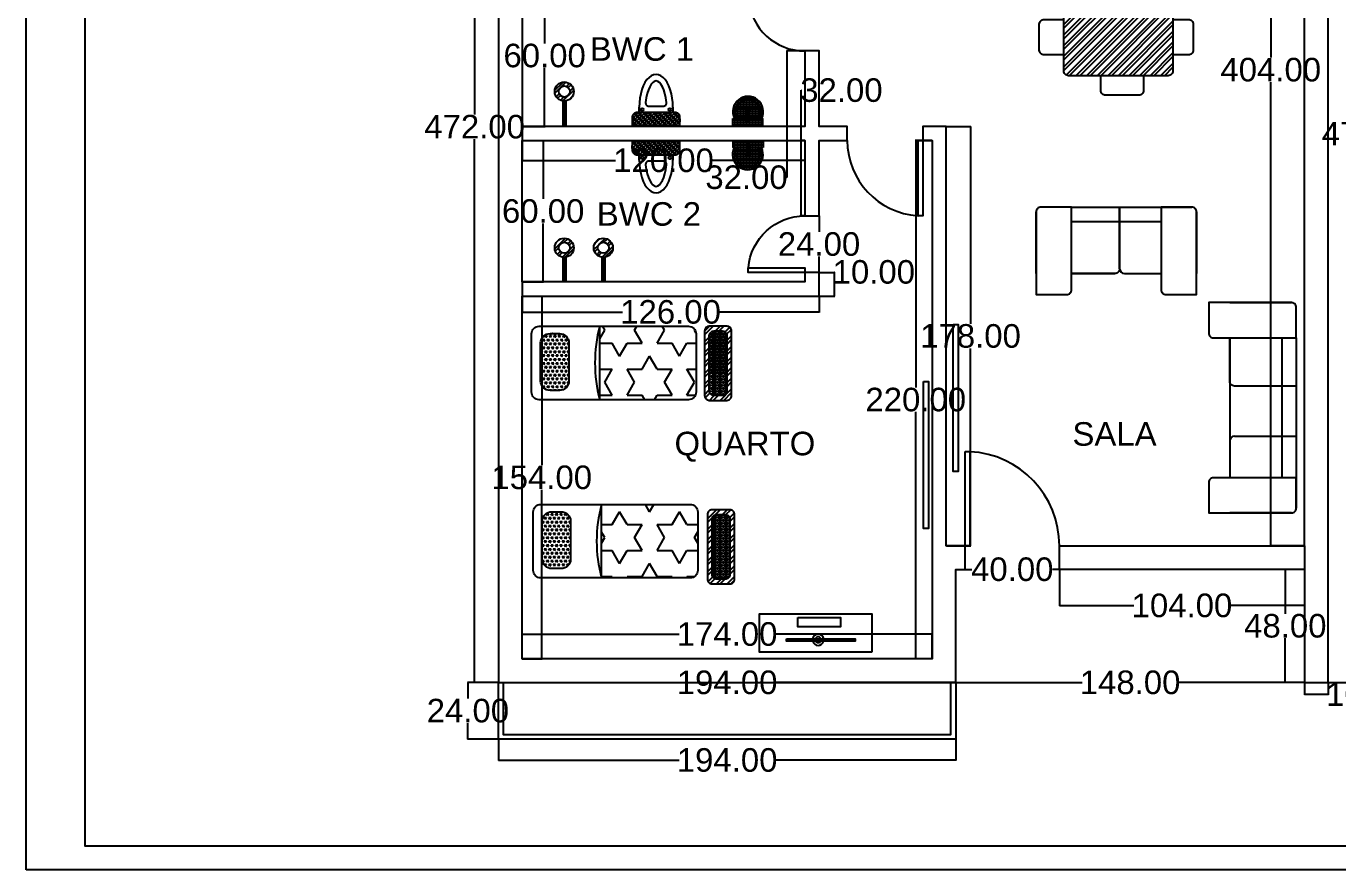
# Model space of a CAD drawing. Header units: millimetres. Extents: x -238510 to 111136, y -199737 to 8496.
# Drawn here: x 1250 to 1807, y 2528 to 2886 of the extents above; entities that cross this region are included whole.
import ezdxf

# ---------------------------------------------------------------- set-up
doc = ezdxf.new("R2010")
doc.units = ezdxf.units.MM
doc.layers.add('APPLIENCES', color=7, linetype='Continuous', plot=False)
doc.layers.add('DOORS AND WINDOWS', color=7, linetype='Continuous', plot=False)
doc.layers.add('COTAS', color=7, linetype='Continuous')
doc.styles.get("Standard").update_dxf_attribs({"font": 'arial.ttf'})
doc.dimstyles.new('COTAS', dxfattribs={"dimtxt": 10, "dimasz": 0.18, "dimexe": 0.18, "dimexo": 0.0625, "dimgap": 0.09, "dimtad": 0, "dimtih": 1, "dimtoh": 1, "dimzin": 0, "dimdsep": 46, "dimtxsty": 'Standard', "dimblk": 'NONE', "dimcen": 0.09, "dimclrt": 1, "dimadec": 0, "dimazin": 0, "dimtfac": 1, "dimtofl": 0, "dimtmove": 0, "dimatfit": 3, "dimfxl": 1, "dimtolj": 1, "dimtzin": 0, "dimarcsym": 0})

# ---------------------------------------------------------------- blocks, each defined once
blk = doc.blocks.new('*D393')
at = {"layer": 'COTAS', "color": 0, "lineweight": -2, "transparency": 16777216}
for p, q in [((1450.49, 3079.35), (1440.23, 3079.35)), ((1440.41, 3079.35), (1440.41, 2848.36)), ((1440.41, 2607.35), (1440.41, 2837.97)), ((1450.49, 2607.35), (1440.23, 2607.35))]:
    blk.add_line(p, q, dxfattribs=at)
at = {"layer": 'Defpoints', "color": 0, "transparency": 16777216}
for p in [(1450.56, 3079.35), (1440.41, 2607.35), (1450.56, 2607.35)]:
    blk.add_point(p, dxfattribs=at)
at = {"layer": 'COTAS', "color": 1, "transparency": 16777216, "insert": (1440.41, 2843.16), "char_height": 10, "attachment_point": 5}
blk.add_mtext('\\A1;472.00', dxfattribs=at)
blk = doc.blocks.new('_None')
blk = doc.blocks.new('*D394')
at = {"layer": 'COTAS', "color": 0, "lineweight": -2, "transparency": 16777216}
for p, q in [((1450.49, 2607.35), (1437.38, 2607.35)), ((1437.56, 2607.35), (1437.56, 2600.54)), ((1437.56, 2583.35), (1437.56, 2590.15)), ((1450.49, 2583.35), (1437.38, 2583.35))]:
    blk.add_line(p, q, dxfattribs=at)
at = {"layer": 'Defpoints', "color": 0, "transparency": 16777216}
for p in [(1437.56, 2607.35), (1450.56, 2607.35), (1450.56, 2583.35)]:
    blk.add_point(p, dxfattribs=at)
at = {"layer": 'COTAS', "color": 1, "transparency": 16777216, "insert": (1437.56, 2595.35), "char_height": 10, "attachment_point": 5}
blk.add_mtext('\\A1;24.00', dxfattribs=at)
blk = doc.blocks.new('*D395')
at = {"layer": 'COTAS', "color": 0, "lineweight": -2, "transparency": 16777216}
for p, q in [((1450.56, 2583.28), (1450.56, 2574.23)), ((1644.56, 2583.28), (1644.56, 2574.23)), ((1450.56, 2574.41), (1527.2, 2574.41)), ((1644.56, 2574.41), (1567.92, 2574.41))]:
    blk.add_line(p, q, dxfattribs=at)
at = {"layer": 'Defpoints', "color": 0, "transparency": 16777216}
for p in [(1450.56, 2583.35), (1644.56, 2583.35), (1644.56, 2574.41)]:
    blk.add_point(p, dxfattribs=at)
at = {"layer": 'COTAS', "color": 1, "transparency": 16777216, "insert": (1547.56, 2574.41), "char_height": 10, "attachment_point": 5}
blk.add_mtext('\\A1;194.00', dxfattribs=at)
blk = doc.blocks.new('*D396')
at = {"layer": 'COTAS', "color": 0, "lineweight": -2, "transparency": 16777216}
for p, q in [((1792.49, 3069.35), (1778.06, 3069.35)), ((1778.24, 3069.35), (1778.24, 2872.54)), ((1778.24, 2665.35), (1778.24, 2862.15)), ((1792.49, 2665.35), (1778.06, 2665.35))]:
    blk.add_line(p, q, dxfattribs=at)
at = {"layer": 'Defpoints', "color": 0, "transparency": 16777216}
for p in [(1792.56, 3069.35), (1778.24, 2665.35), (1792.56, 2665.35)]:
    blk.add_point(p, dxfattribs=at)
at = {"layer": 'COTAS', "color": 1, "transparency": 16777216, "insert": (1778.24, 2867.35), "char_height": 10, "attachment_point": 5}
blk.add_mtext('\\A1;404.00', dxfattribs=at)
blk = doc.blocks.new('*D398')
at = {"layer": 'COTAS', "color": 0, "lineweight": -2, "transparency": 16777216}
for p, q in [((1802.62, 3079.35), (1821.41, 3079.35)), ((1821.23, 3079.35), (1821.23, 2845.36)), ((1821.23, 2607.35), (1821.23, 2834.97)), ((1802.62, 2607.35), (1821.41, 2607.35))]:
    blk.add_line(p, q, dxfattribs=at)
at = {"layer": 'Defpoints', "color": 0, "transparency": 16777216}
for p in [(1802.56, 3079.35), (1802.56, 2607.35), (1821.23, 2607.35)]:
    blk.add_point(p, dxfattribs=at)
at = {"layer": 'COTAS', "color": 1, "transparency": 16777216, "insert": (1821.23, 2840.16), "char_height": 10, "attachment_point": 5}
blk.add_mtext('\\A1;472.00', dxfattribs=at)
blk = doc.blocks.new('*D401')
at = {"layer": 'COTAS', "color": 0, "lineweight": -2, "transparency": 16777216}
for p, q in [((1460.62, 2903.35), (1470.3, 2903.35)), ((1470.12, 2903.35), (1470.12, 2878.54)), ((1470.12, 2843.35), (1470.12, 2868.15)), ((1460.62, 2843.35), (1470.3, 2843.35))]:
    blk.add_line(p, q, dxfattribs=at)
at = {"layer": 'Defpoints', "color": 0, "transparency": 16777216}
for p in [(1460.56, 2903.35), (1460.56, 2843.35), (1470.12, 2843.35)]:
    blk.add_point(p, dxfattribs=at)
at = {"layer": 'COTAS', "color": 1, "transparency": 16777216, "insert": (1470.12, 2873.35), "char_height": 10, "attachment_point": 5}
blk.add_mtext('\\A1;60.00', dxfattribs=at)
blk = doc.blocks.new('*D402')
at = {"layer": 'COTAS', "color": 0, "lineweight": -2, "transparency": 16777216}
for p, q in [((1460.62, 2837.35), (1469.68, 2837.35)), ((1469.5, 2837.35), (1469.5, 2812.54)), ((1469.5, 2777.35), (1469.5, 2802.15)), ((1460.62, 2777.35), (1469.68, 2777.35))]:
    blk.add_line(p, q, dxfattribs=at)
at = {"layer": 'Defpoints', "color": 0, "transparency": 16777216}
for p in [(1460.56, 2837.35), (1460.56, 2777.35), (1469.5, 2777.35)]:
    blk.add_point(p, dxfattribs=at)
at = {"layer": 'COTAS', "color": 1, "transparency": 16777216, "insert": (1469.5, 2807.35), "char_height": 10, "attachment_point": 5}
blk.add_mtext('\\A1;60.00', dxfattribs=at)
blk = doc.blocks.new('*D403')
at = {"layer": 'COTAS', "color": 0, "lineweight": -2, "transparency": 16777216}
for p, q in [((1460.62, 2771.35), (1469.07, 2771.35)), ((1468.89, 2771.35), (1468.89, 2699.54)), ((1468.89, 2617.35), (1468.89, 2689.15)), ((1460.62, 2617.35), (1469.07, 2617.35))]:
    blk.add_line(p, q, dxfattribs=at)
at = {"layer": 'Defpoints', "color": 0, "transparency": 16777216}
for p in [(1460.56, 2771.35), (1460.56, 2617.35), (1468.89, 2617.35)]:
    blk.add_point(p, dxfattribs=at)
at = {"layer": 'COTAS', "color": 1, "transparency": 16777216, "insert": (1468.89, 2694.35), "char_height": 10, "attachment_point": 5}
blk.add_mtext('\\A1;154.00', dxfattribs=at)
blk = doc.blocks.new('*D404')
at = {"layer": 'COTAS', "color": 0, "lineweight": -2, "transparency": 16777216}
for p, q in [((1460.56, 2617.41), (1460.56, 2628.04)), ((1460.56, 2627.86), (1527.2, 2627.86)), ((1634.56, 2627.86), (1567.92, 2627.86)), ((1634.56, 2617.41), (1634.56, 2628.04))]:
    blk.add_line(p, q, dxfattribs=at)
at = {"layer": 'Defpoints', "color": 0, "transparency": 16777216}
for p in [(1634.56, 2627.86), (1460.56, 2617.35), (1634.56, 2617.35)]:
    blk.add_point(p, dxfattribs=at)
at = {"layer": 'COTAS', "color": 1, "transparency": 16777216, "insert": (1547.56, 2627.86), "char_height": 10, "attachment_point": 5}
blk.add_mtext('\\A1;174.00', dxfattribs=at)
blk = doc.blocks.new('*D405')
at = {"layer": 'COTAS', "color": 0, "lineweight": -2, "transparency": 16777216}
for p, q in [((1450.56, 2607.41), (1450.56, 2607.53)), ((1450.56, 2607.35), (1527.2, 2607.35)), ((1644.56, 2607.35), (1567.92, 2607.35)), ((1644.56, 2607.41), (1644.56, 2607.53))]:
    blk.add_line(p, q, dxfattribs=at)
at = {"layer": 'Defpoints', "color": 0, "transparency": 16777216}
for p in [(1450.56, 2607.35), (1644.56, 2607.35), (1644.56, 2607.35)]:
    blk.add_point(p, dxfattribs=at)
at = {"layer": 'COTAS', "color": 1, "transparency": 16777216, "insert": (1547.56, 2607.35), "char_height": 10, "attachment_point": 5}
blk.add_mtext('\\A1;194.00', dxfattribs=at)
blk = doc.blocks.new('*D407')
at = {"layer": 'COTAS', "color": 0, "lineweight": -2, "transparency": 16777216}
for p, q in [((1460.56, 2837.28), (1460.56, 2828.71)), ((1580.56, 2837.28), (1580.56, 2828.71)), ((1460.56, 2828.89), (1500.2, 2828.89)), ((1580.56, 2828.89), (1540.92, 2828.89))]:
    blk.add_line(p, q, dxfattribs=at)
at = {"layer": 'Defpoints', "color": 0, "transparency": 16777216}
for p in [(1460.56, 2837.35), (1580.56, 2837.35), (1580.56, 2828.89)]:
    blk.add_point(p, dxfattribs=at)
at = {"layer": 'COTAS', "color": 1, "transparency": 16777216, "insert": (1520.56, 2828.89), "char_height": 10, "attachment_point": 5}
blk.add_mtext('\\A1;120.00', dxfattribs=at)
blk = doc.blocks.new('*D408')
at = {"layer": 'COTAS', "color": 0, "lineweight": -2, "transparency": 16777216}
for p, q in [((1460.56, 2771.28), (1460.56, 2764.38)), ((1586.56, 2771.28), (1586.56, 2764.38)), ((1460.56, 2764.56), (1503.2, 2764.56)), ((1586.56, 2764.56), (1543.92, 2764.56))]:
    blk.add_line(p, q, dxfattribs=at)
at = {"layer": 'Defpoints', "color": 0, "transparency": 16777216}
for p in [(1460.56, 2771.35), (1586.56, 2771.35), (1586.56, 2764.56)]:
    blk.add_point(p, dxfattribs=at)
at = {"layer": 'COTAS', "color": 1, "transparency": 16777216, "insert": (1523.56, 2764.56), "char_height": 10, "attachment_point": 5}
blk.add_mtext('\\A1;126.00', dxfattribs=at)
blk = doc.blocks.new('*D415')
at = {"layer": 'COTAS', "color": 0, "lineweight": -2, "transparency": 16777216}
for p, q in [((1640.62, 2843.35), (1651.03, 2843.35)), ((1650.85, 2843.35), (1650.85, 2759.54)), ((1650.85, 2665.35), (1650.85, 2749.15)), ((1640.62, 2665.35), (1651.03, 2665.35))]:
    blk.add_line(p, q, dxfattribs=at)
at = {"layer": 'Defpoints', "color": 0, "transparency": 16777216}
for p in [(1640.56, 2843.35), (1640.56, 2665.35), (1650.85, 2665.35)]:
    blk.add_point(p, dxfattribs=at)
at = {"layer": 'COTAS', "color": 1, "transparency": 16777216, "insert": (1650.85, 2754.35), "char_height": 10, "attachment_point": 5}
blk.add_mtext('\\A1;178.00', dxfattribs=at)
blk = doc.blocks.new('*D416')
at = {"layer": 'COTAS', "color": 0, "lineweight": -2, "transparency": 16777216}
for p, q in [((1634.49, 2837.35), (1627.42, 2837.35)), ((1627.6, 2837.35), (1627.6, 2732.54)), ((1627.6, 2617.35), (1627.6, 2722.15)), ((1634.49, 2617.35), (1627.42, 2617.35))]:
    blk.add_line(p, q, dxfattribs=at)
at = {"layer": 'Defpoints', "color": 0, "transparency": 16777216}
for p in [(1634.56, 2837.35), (1627.6, 2617.35), (1634.56, 2617.35)]:
    blk.add_point(p, dxfattribs=at)
at = {"layer": 'COTAS', "color": 1, "transparency": 16777216, "insert": (1627.6, 2727.35), "char_height": 10, "attachment_point": 5}
blk.add_mtext('\\A1;220.00', dxfattribs=at)
blk = doc.blocks.new('*D417')
at = {"layer": 'COTAS', "color": 0, "lineweight": -2, "transparency": 16777216}
for p, q in [((1580.49, 2875.35), (1572.73, 2875.35)), ((1572.91, 2875.35), (1572.91, 2843.35)), ((1580.49, 2843.35), (1572.73, 2843.35)), ((1572.91, 2843.35), (1572.91, 2821.7)), ((1572.91, 2821.7), (1572.73, 2821.7))]:
    blk.add_line(p, q, dxfattribs=at)
at = {"layer": 'Defpoints', "color": 0, "transparency": 16777216}
for p in [(1580.56, 2875.35), (1572.91, 2843.35), (1580.56, 2843.35)]:
    blk.add_point(p, dxfattribs=at)
at = {"layer": 'COTAS', "color": 1, "transparency": 16777216, "insert": (1555.79, 2821.7), "char_height": 10, "attachment_point": 5}
blk.add_mtext('\\A1;32.00', dxfattribs=at)
blk = doc.blocks.new('*D418')
at = {"layer": 'COTAS', "color": 0, "lineweight": -2, "transparency": 16777216}
for p, q in [((1578.95, 2837.35), (1578.95, 2858.67)), ((1578.95, 2858.67), (1579.13, 2858.67)), ((1580.49, 2837.35), (1578.77, 2837.35)), ((1578.95, 2805.35), (1578.95, 2837.35)), ((1580.49, 2805.35), (1578.77, 2805.35))]:
    blk.add_line(p, q, dxfattribs=at)
at = {"layer": 'Defpoints', "color": 0, "transparency": 16777216}
for p in [(1578.95, 2837.35), (1580.56, 2837.35), (1580.56, 2805.35)]:
    blk.add_point(p, dxfattribs=at)
at = {"layer": 'COTAS', "color": 1, "transparency": 16777216, "insert": (1596.07, 2858.67), "char_height": 10, "attachment_point": 5}
blk.add_mtext('\\A1;32.00', dxfattribs=at)
blk = doc.blocks.new('*D421')
at = {"layer": 'COTAS', "color": 0, "lineweight": -2, "transparency": 16777216}
for p, q in [((1586.62, 2781.35), (1593.33, 2781.35)), ((1593.15, 2781.35), (1593.15, 2781.53)), ((1593.15, 2781.53), (1593.33, 2781.53)), ((1593.15, 2771.35), (1593.15, 2781.35)), ((1586.62, 2771.35), (1593.33, 2771.35))]:
    blk.add_line(p, q, dxfattribs=at)
at = {"layer": 'Defpoints', "color": 0, "transparency": 16777216}
for p in [(1586.56, 2781.35), (1593.15, 2781.35), (1586.56, 2771.35)]:
    blk.add_point(p, dxfattribs=at)
at = {"layer": 'COTAS', "color": 1, "transparency": 16777216, "insert": (1609.81, 2781.53), "char_height": 10, "attachment_point": 5}
blk.add_mtext('\\A1;10.00', dxfattribs=at)
blk = doc.blocks.new('*D422')
at = {"layer": 'COTAS', "color": 0, "lineweight": -2, "transparency": 16777216}
for p, q in [((1586.56, 2805.35), (1586.56, 2798.54)), ((1586.62, 2805.35), (1586.74, 2805.35)), ((1586.56, 2781.35), (1586.56, 2788.15)), ((1586.62, 2781.35), (1586.74, 2781.35))]:
    blk.add_line(p, q, dxfattribs=at)
at = {"layer": 'Defpoints', "color": 0, "transparency": 16777216}
for p in [(1586.56, 2805.35), (1586.56, 2781.35), (1586.56, 2781.35)]:
    blk.add_point(p, dxfattribs=at)
at = {"layer": 'COTAS', "color": 1, "transparency": 16777216, "insert": (1586.56, 2793.35), "char_height": 10, "attachment_point": 5}
blk.add_mtext('\\A1;24.00', dxfattribs=at)
blk = doc.blocks.new('*D423')
at = {"layer": 'COTAS', "color": 0, "lineweight": -2, "transparency": 16777216}
for p, q in [((1648.56, 2655.41), (1648.56, 2655.53)), ((1648.56, 2655.35), (1651.41, 2655.35)), ((1688.56, 2655.35), (1685.7, 2655.35)), ((1688.56, 2655.41), (1688.56, 2655.53))]:
    blk.add_line(p, q, dxfattribs=at)
at = {"layer": 'Defpoints', "color": 0, "transparency": 16777216}
for p in [(1648.56, 2655.35), (1688.56, 2655.35), (1688.56, 2655.35)]:
    blk.add_point(p, dxfattribs=at)
at = {"layer": 'COTAS', "color": 1, "transparency": 16777216, "insert": (1668.56, 2655.35), "char_height": 10, "attachment_point": 5}
blk.add_mtext('\\A1;40.00', dxfattribs=at)
blk = doc.blocks.new('*D386')
at = {"layer": 'COTAS', "color": 0, "lineweight": -2, "transparency": 16777216}
for p, q in [((1688.56, 2655.28), (1688.56, 2639.82)), ((1792.56, 2655.28), (1792.56, 2639.82)), ((1688.56, 2640), (1720.2, 2640)), ((1792.56, 2640), (1760.92, 2640))]:
    blk.add_line(p, q, dxfattribs=at)
at = {"layer": 'Defpoints', "color": 0, "transparency": 16777216}
for p in [(1688.56, 2655.35), (1792.56, 2655.35), (1792.56, 2640)]:
    blk.add_point(p, dxfattribs=at)
at = {"layer": 'COTAS', "color": 1, "transparency": 16777216, "insert": (1740.56, 2640), "char_height": 10, "attachment_point": 5}
blk.add_mtext('\\A1;104.00', dxfattribs=at)
blk = doc.blocks.new('*D424')
at = {"layer": 'COTAS', "color": 0, "lineweight": -2, "transparency": 16777216}
for p, q in [((1792.56, 2607.28), (1792.56, 2602.16)), ((1802.56, 2607.28), (1802.56, 2602.16)), ((1792.56, 2602.34), (1802.56, 2602.34)), ((1802.56, 2602.34), (1802.74, 2602.34))]:
    blk.add_line(p, q, dxfattribs=at)
at = {"layer": 'Defpoints', "color": 0, "transparency": 16777216}
for p in [(1792.56, 2607.35), (1802.56, 2607.35), (1802.56, 2602.34)]:
    blk.add_point(p, dxfattribs=at)
at = {"layer": 'COTAS', "color": 1, "transparency": 16777216, "insert": (1819.21, 2602.34), "char_height": 10, "attachment_point": 5}
blk.add_mtext('\\A1;10.00', dxfattribs=at)
blk = doc.blocks.new('*D425')
at = {"layer": 'COTAS', "color": 0, "lineweight": -2, "transparency": 16777216}
for p, q in [((1644.56, 2607.41), (1644.56, 2607.53)), ((1644.56, 2607.35), (1698.2, 2607.35)), ((1792.56, 2607.35), (1738.92, 2607.35)), ((1792.56, 2607.41), (1792.56, 2607.53))]:
    blk.add_line(p, q, dxfattribs=at)
at = {"layer": 'Defpoints', "color": 0, "transparency": 16777216}
for p in [(1644.56, 2607.35), (1644.56, 2607.35), (1792.56, 2607.35)]:
    blk.add_point(p, dxfattribs=at)
at = {"layer": 'COTAS', "color": 1, "transparency": 16777216, "insert": (1718.56, 2607.35), "char_height": 10, "attachment_point": 5}
blk.add_mtext('\\A1;148.00', dxfattribs=at)
blk = doc.blocks.new('*D427')
at = {"layer": 'COTAS', "color": 0, "lineweight": -2, "transparency": 16777216}
for p, q in [((1792.49, 2655.35), (1784.24, 2655.35)), ((1784.42, 2655.35), (1784.42, 2636.54)), ((1784.42, 2607.35), (1784.42, 2626.15)), ((1792.49, 2607.35), (1784.24, 2607.35))]:
    blk.add_line(p, q, dxfattribs=at)
at = {"layer": 'Defpoints', "color": 0, "transparency": 16777216}
for p in [(1792.56, 2655.35), (1784.42, 2607.35), (1792.56, 2607.35)]:
    blk.add_point(p, dxfattribs=at)
at = {"layer": 'COTAS', "color": 1, "transparency": 16777216, "insert": (1784.42, 2631.35), "char_height": 10, "attachment_point": 5}
blk.add_mtext('\\A1;48.00', dxfattribs=at)
blk = doc.blocks.new('_DOOR')
for p, q in [((1929.044, 1735.625), (1929.044, 1736.625)), ((1929.044, 1736.625), (1929.094, 1736.625)), ((1929.094, 1736.625), (1929.094, 1735.625))]:
    blk.add_line(p, q)
blk.add_arc((1929.044, 1735.625), 1, 0, 87.1376)
blk = doc.blocks.new('_DOOR-')
at = {"layer": 'DOORS AND WINDOWS'}
blk.add_blockref('_DOOR', (-1927.794, -1740.075), dxfattribs=at)
blk = doc.blocks.new('DOOR_OFFICIAL')
at = {"layer": 'DOORS AND WINDOWS'}
blk.add_blockref('_DOOR-', (-1.3, 4.45), dxfattribs=at)
blk = doc.blocks.new('small_DOOR')
at = {"layer": 'DOORS AND WINDOWS'}
blk.add_lwpolyline([(0.8, -0.05), (0, -0.05), (0, 0), (0.8, 0)], close=True, dxfattribs=at)
blk.add_arc((0.8, -0.05), 0.8, 90, 176.4167, dxfattribs=at)
blk = doc.blocks.new('bathr_DOOR')
at = {"layer": 'DOORS AND WINDOWS'}
blk.add_lwpolyline([(0, 0), (-0.6, 0), (-0.6, -0.05), (0, -0.05)], close=True, dxfattribs=at)
blk.add_arc((0, 0.002), 0.602, 184.9791, 270, dxfattribs=at)
blk = doc.blocks.new('couch')
for p, q in [((0.223, -0.374), (0.223, -1.858)), ((0.776, -0.374), (0.776, -1.858)), ((0.928, -0.374), (0.928, -1.858)), ((0.223, -1.468), (0.223, -1.858)), ((0.273, -1.418), (0.928, -1.418))]:
    blk.add_line(p, q)
blk.add_arc((0.273, -1.468), 0.05, 90, 180)
at = {"layer": 'APPLIENCES'}
for points in [[(0.878, 0), (0, 0), (0, -0.324, 0.414214), (0.05, -0.374), (0.928, -0.374), (0.928, -0.05, 0.414214)], [(0.928, -1.858), (0.05, -1.858, 0.414214), (0, -1.908), (0, -2.232), (0.878, -2.232, 0.414214), (0.928, -2.182)]]:
    blk.add_lwpolyline(points, format="xyb", close=True, dxfattribs=at)
for points in [[(0.223, 0), (0.878, 0)], [(0.928, -1.858), (0.928, -2.182)], [(0.878, -2.232), (0.223, -2.232)]]:
    blk.add_lwpolyline(points, dxfattribs=at)
blk.add_lwpolyline([(0.928, -0.885), (0.273, -0.885, -0.414214), (0.223, -0.835), (0.223, -0.374)], format="xyb", dxfattribs=at)
blk = doc.blocks.new('Small_bed')
at = {"layer": 'APPLIENCES'}
h = blk.add_hatch(dxfattribs=at)
h.set_pattern_fill('STARS', color=256, scale=0.1)
h.set_pattern_definition([(0, (-3852.2191, -3474.34934), (0, 0.54992613), [0.3175, -0.3175]), (60, (-3852.2191, -3474.34934), (-0.47625, 0.274963066), [0.3175, -0.3175]), (120, (-3852.06035, -3474.0744), (-0.47625, -0.274963066), [0.3175, -0.3175])])
h.paths.add_polyline_path([(0.16, 1.4, 0.414214), (0, 1.56), (-1.882, 1.56), (-1.882, 0), (0, 0, 0.414214), (0.16, 0.16)])
at = {"layer": 'APPLIENCES', "linetype": 'Continuous'}
for p, q in [((-2.881, 1.404), (-2.882, 1.405)), ((-2.881, 1.404), (-2.88, 1.405)), ((-2.786, 1.404), (-2.785, 1.405)), ((-2.786, 1.404), (-2.786, 1.405)), ((-3.137, 1.198), (-3.095, 1.198)), ((-3.119, 1.156), (-3.137, 1.187)), ((-3.119, 1.156), (-3.095, 1.198)), ((-3.071, 1.239), (-3.095, 1.28)), ((-3.095, 1.28), (-3.048, 1.28)), ((-3.071, 1.074), (-3.095, 1.115)), ((-3.095, 1.115), (-3.048, 1.115)), ((-3.071, 1.239), (-3.048, 1.28)), ((-3.071, 1.074), (-3.048, 1.115)), ((-3.024, 1.321), (-3.048, 1.363)), ((-3.048, 1.363), (-3, 1.363)), ((-3.024, 1.156), (-3.048, 1.198)), ((-3.048, 1.198), (-3, 1.198)), ((-3.024, 1.321), (-3, 1.363)), ((-3.024, 1.156), (-3, 1.198)), ((-2.976, 1.239), (-3, 1.28)), ((-3, 1.28), (-2.952, 1.28)), ((-2.976, 1.074), (-3, 1.115)), ((-3, 1.115), (-2.952, 1.115)), ((-2.976, 1.239), (-2.952, 1.28)), ((-2.976, 1.074), (-2.952, 1.115)), ((-2.928, 1.321), (-2.952, 1.363)), ((-2.952, 1.363), (-2.905, 1.363)), ((-2.928, 1.156), (-2.952, 1.198)), ((-2.952, 1.198), (-2.905, 1.198)), ((-2.928, 1.321), (-2.905, 1.363)), ((-2.928, 1.156), (-2.905, 1.198)), ((-2.881, 1.239), (-2.905, 1.28)), ((-2.905, 1.28), (-2.857, 1.28)), ((-2.881, 1.074), (-2.905, 1.115)), ((-2.905, 1.115), (-2.857, 1.115)), ((-2.881, 1.239), (-2.857, 1.28)), ((-2.881, 1.074), (-2.857, 1.115)), ((-2.833, 1.321), (-2.857, 1.363)), ((-2.857, 1.363), (-2.809, 1.363)), ((-2.833, 1.156), (-2.857, 1.198)), ((-2.857, 1.198), (-2.809, 1.198)), ((-2.833, 1.321), (-2.809, 1.363)), ((-2.833, 1.156), (-2.809, 1.198)), ((-2.786, 1.239), (-2.809, 1.28)), ((-2.809, 1.28), (-2.762, 1.28)), ((-2.786, 1.074), (-2.809, 1.115)), ((-2.809, 1.115), (-2.762, 1.115)), ((-2.786, 1.239), (-2.762, 1.28)), ((-2.786, 1.074), (-2.762, 1.115)), ((-2.738, 1.321), (-2.762, 1.363)), ((-2.762, 1.363), (-2.714, 1.363)), ((-2.738, 1.156), (-2.762, 1.198)), ((-2.762, 1.198), (-2.714, 1.198)), ((-2.738, 1.321), (-2.714, 1.363)), ((-2.738, 1.156), (-2.714, 1.198)), ((-2.69, 1.239), (-2.714, 1.28)), ((-2.714, 1.28), (-2.667, 1.28)), ((-2.69, 1.074), (-2.714, 1.115)), ((-2.714, 1.115), (-2.667, 1.115)), ((-2.69, 1.239), (-2.667, 1.28)), ((-2.69, 1.074), (-2.667, 1.115)), ((-2.643, 1.321), (-2.667, 1.363)), ((-2.667, 1.363), (-2.619, 1.363)), ((-2.643, 1.156), (-2.667, 1.198)), ((-2.667, 1.198), (-2.619, 1.198)), ((-2.643, 1.321), (-2.619, 1.363)), ((-2.643, 1.156), (-2.619, 1.198)), ((-2.595, 1.239), (-2.619, 1.28)), ((-2.619, 1.28), (-2.571, 1.28)), ((-2.595, 1.074), (-2.619, 1.115)), ((-2.619, 1.115), (-2.571, 1.115)), ((-2.595, 1.239), (-2.571, 1.28)), ((-2.595, 1.074), (-2.571, 1.115)), ((-2.547, 1.156), (-2.571, 1.198)), ((-2.571, 1.198), (-2.538, 1.198)), ((-2.547, 1.156), (-2.538, 1.173)), ((-3.137, 1.033), (-3.095, 1.033)), ((-3.119, 0.991), (-3.137, 1.022)), ((-3.137, 0.868), (-3.095, 0.868)), ((-3.119, 0.826), (-3.137, 0.857)), ((-3.119, 0.991), (-3.095, 1.033)), ((-3.119, 0.826), (-3.095, 0.868)), ((-3.071, 0.909), (-3.095, 0.95)), ((-3.095, 0.95), (-3.048, 0.95)), ((-3.071, 0.909), (-3.048, 0.95)), ((-3.024, 0.991), (-3.048, 1.033)), ((-3.048, 1.033), (-3, 1.033)), ((-3.024, 0.826), (-3.048, 0.868)), ((-3.048, 0.868), (-3, 0.868)), ((-3.024, 0.991), (-3, 1.033)), ((-3.024, 0.826), (-3, 0.868)), ((-2.976, 0.909), (-3, 0.95)), ((-3, 0.95), (-2.952, 0.95)), ((-2.976, 0.909), (-2.952, 0.95)), ((-2.928, 0.991), (-2.952, 1.033)), ((-2.952, 1.033), (-2.905, 1.033)), ((-2.928, 0.826), (-2.952, 0.868)), ((-2.952, 0.868), (-2.905, 0.868)), ((-2.928, 0.991), (-2.905, 1.033)), ((-2.928, 0.826), (-2.905, 0.868)), ((-2.881, 0.909), (-2.905, 0.95)), ((-2.905, 0.95), (-2.857, 0.95)), ((-2.881, 0.909), (-2.857, 0.95)), ((-2.833, 0.991), (-2.857, 1.033)), ((-2.857, 1.033), (-2.809, 1.033)), ((-2.833, 0.826), (-2.857, 0.868)), ((-2.857, 0.868), (-2.809, 0.868)), ((-2.833, 0.991), (-2.809, 1.033)), ((-2.833, 0.826), (-2.809, 0.868)), ((-2.786, 0.909), (-2.809, 0.95)), ((-2.809, 0.95), (-2.762, 0.95)), ((-2.786, 0.909), (-2.762, 0.95)), ((-2.738, 0.991), (-2.762, 1.033)), ((-2.762, 1.033), (-2.714, 1.033)), ((-2.738, 0.826), (-2.762, 0.868)), ((-2.762, 0.868), (-2.714, 0.868)), ((-2.738, 0.991), (-2.714, 1.033)), ((-2.738, 0.826), (-2.714, 0.868)), ((-2.69, 0.909), (-2.714, 0.95)), ((-2.714, 0.95), (-2.667, 0.95)), ((-2.69, 0.909), (-2.667, 0.95)), ((-2.643, 0.991), (-2.667, 1.033)), ((-2.667, 1.033), (-2.619, 1.033)), ((-2.643, 0.826), (-2.667, 0.868)), ((-2.667, 0.868), (-2.619, 0.868)), ((-2.643, 0.991), (-2.619, 1.033)), ((-2.643, 0.826), (-2.619, 0.868)), ((-2.595, 0.909), (-2.619, 0.95)), ((-2.619, 0.95), (-2.571, 0.95)), ((-2.595, 0.909), (-2.571, 0.95)), ((-2.547, 0.991), (-2.571, 1.033)), ((-2.571, 1.033), (-2.538, 1.033)), ((-2.547, 0.826), (-2.571, 0.868)), ((-2.571, 0.868), (-2.538, 0.868)), ((-2.547, 0.991), (-2.538, 1.008)), ((-2.547, 0.826), (-2.538, 0.843)), ((-3.137, 0.703), (-3.095, 0.703)), ((-3.119, 0.661), (-3.137, 0.692)), ((-3.119, 0.661), (-3.095, 0.703)), ((-3.071, 0.744), (-3.095, 0.785)), ((-3.095, 0.785), (-3.048, 0.785)), ((-3.071, 0.579), (-3.095, 0.62)), ((-3.095, 0.62), (-3.048, 0.62)), ((-3.071, 0.744), (-3.048, 0.785)), ((-3.071, 0.579), (-3.048, 0.62)), ((-3.024, 0.661), (-3.048, 0.703)), ((-3.048, 0.703), (-3, 0.703)), ((-3.024, 0.661), (-3, 0.703)), ((-2.976, 0.744), (-3, 0.785)), ((-3, 0.785), (-2.952, 0.785)), ((-2.976, 0.579), (-3, 0.62)), ((-3, 0.62), (-2.952, 0.62)), ((-2.976, 0.744), (-2.952, 0.785)), ((-2.976, 0.579), (-2.952, 0.62)), ((-2.928, 0.661), (-2.952, 0.703)), ((-2.952, 0.703), (-2.905, 0.703)), ((-2.928, 0.661), (-2.905, 0.703)), ((-2.881, 0.744), (-2.905, 0.785)), ((-2.905, 0.785), (-2.857, 0.785)), ((-2.881, 0.579), (-2.905, 0.62)), ((-2.905, 0.62), (-2.857, 0.62)), ((-2.881, 0.744), (-2.857, 0.785)), ((-2.881, 0.579), (-2.857, 0.62)), ((-2.833, 0.661), (-2.857, 0.703)), ((-2.857, 0.703), (-2.809, 0.703)), ((-2.833, 0.661), (-2.809, 0.703)), ((-2.786, 0.744), (-2.809, 0.785)), ((-2.809, 0.785), (-2.762, 0.785)), ((-2.786, 0.579), (-2.809, 0.62)), ((-2.809, 0.62), (-2.762, 0.62)), ((-2.786, 0.744), (-2.762, 0.785)), ((-2.786, 0.579), (-2.762, 0.62)), ((-2.738, 0.661), (-2.762, 0.703)), ((-2.762, 0.703), (-2.714, 0.703)), ((-2.738, 0.661), (-2.714, 0.703)), ((-2.69, 0.744), (-2.714, 0.785)), ((-2.714, 0.785), (-2.667, 0.785)), ((-2.69, 0.579), (-2.714, 0.62)), ((-2.714, 0.62), (-2.667, 0.62)), ((-2.69, 0.744), (-2.667, 0.785)), ((-2.69, 0.579), (-2.667, 0.62)), ((-2.643, 0.661), (-2.667, 0.703)), ((-2.667, 0.703), (-2.619, 0.703)), ((-2.643, 0.661), (-2.619, 0.703)), ((-2.595, 0.744), (-2.619, 0.785)), ((-2.619, 0.785), (-2.571, 0.785)), ((-2.595, 0.579), (-2.619, 0.62)), ((-2.619, 0.62), (-2.571, 0.62)), ((-2.595, 0.744), (-2.571, 0.785)), ((-2.595, 0.579), (-2.571, 0.62)), ((-2.547, 0.661), (-2.571, 0.703)), ((-2.571, 0.703), (-2.538, 0.703)), ((-2.547, 0.661), (-2.538, 0.678)), ((-3.137, 0.538), (-3.095, 0.538)), ((-3.119, 0.496), (-3.137, 0.527)), ((-3.135, 0.373), (-3.095, 0.373)), ((-3.119, 0.331), (-3.132, 0.355)), ((-3.119, 0.496), (-3.095, 0.538)), ((-3.119, 0.331), (-3.095, 0.373)), ((-3.071, 0.414), (-3.095, 0.455)), ((-3.095, 0.455), (-3.048, 0.455)), ((-3.071, 0.249), (-3.095, 0.29)), ((-3.095, 0.29), (-3.048, 0.29)), ((-3.071, 0.414), (-3.048, 0.455)), ((-3.071, 0.249), (-3.048, 0.29)), ((-3.024, 0.496), (-3.048, 0.538)), ((-3.048, 0.538), (-3, 0.538)), ((-3.024, 0.331), (-3.048, 0.373)), ((-3.048, 0.373), (-3, 0.373)), ((-3.024, 0.496), (-3, 0.538)), ((-3.024, 0.331), (-3, 0.373)), ((-2.976, 0.414), (-3, 0.455)), ((-3, 0.455), (-2.952, 0.455)), ((-2.976, 0.249), (-3, 0.29)), ((-3, 0.29), (-2.952, 0.29)), ((-2.976, 0.414), (-2.952, 0.455)), ((-2.976, 0.249), (-2.952, 0.29)), ((-2.928, 0.496), (-2.952, 0.538)), ((-2.952, 0.538), (-2.905, 0.538)), ((-2.928, 0.331), (-2.952, 0.373)), ((-2.952, 0.373), (-2.905, 0.373)), ((-2.928, 0.496), (-2.905, 0.538)), ((-2.928, 0.331), (-2.905, 0.373)), ((-2.881, 0.414), (-2.905, 0.455)), ((-2.905, 0.455), (-2.857, 0.455)), ((-2.881, 0.249), (-2.905, 0.29)), ((-2.905, 0.29), (-2.857, 0.29)), ((-2.881, 0.414), (-2.857, 0.455)), ((-2.881, 0.249), (-2.857, 0.29)), ((-2.833, 0.496), (-2.857, 0.538)), ((-2.857, 0.538), (-2.809, 0.538)), ((-2.833, 0.331), (-2.857, 0.373)), ((-2.857, 0.373), (-2.809, 0.373)), ((-2.833, 0.496), (-2.809, 0.538)), ((-2.833, 0.331), (-2.809, 0.373)), ((-2.786, 0.414), (-2.809, 0.455)), ((-2.809, 0.455), (-2.762, 0.455)), ((-2.786, 0.249), (-2.809, 0.29)), ((-2.809, 0.29), (-2.762, 0.29)), ((-2.786, 0.414), (-2.762, 0.455)), ((-2.786, 0.249), (-2.762, 0.29)), ((-2.738, 0.496), (-2.762, 0.538)), ((-2.762, 0.538), (-2.714, 0.538)), ((-2.738, 0.331), (-2.762, 0.373)), ((-2.762, 0.373), (-2.714, 0.373)), ((-2.738, 0.496), (-2.714, 0.538)), ((-2.738, 0.331), (-2.714, 0.373)), ((-2.69, 0.414), (-2.714, 0.455)), ((-2.714, 0.455), (-2.667, 0.455)), ((-2.69, 0.249), (-2.714, 0.29)), ((-2.714, 0.29), (-2.667, 0.29)), ((-2.69, 0.414), (-2.667, 0.455)), ((-2.69, 0.249), (-2.667, 0.29)), ((-2.643, 0.496), (-2.667, 0.538)), ((-2.667, 0.538), (-2.619, 0.538)), ((-2.643, 0.331), (-2.667, 0.373)), ((-2.667, 0.373), (-2.619, 0.373)), ((-2.643, 0.496), (-2.619, 0.538)), ((-2.643, 0.331), (-2.619, 0.373)), ((-2.595, 0.414), (-2.619, 0.455)), ((-2.619, 0.455), (-2.571, 0.455)), ((-2.598, 0.254), (-2.619, 0.29)), ((-2.619, 0.29), (-2.571, 0.29)), ((-2.595, 0.414), (-2.571, 0.455)), ((-2.582, 0.271), (-2.571, 0.29)), ((-2.547, 0.496), (-2.571, 0.538)), ((-2.571, 0.538), (-2.538, 0.538)), ((-2.548, 0.333), (-2.571, 0.373)), ((-2.571, 0.373), (-2.539, 0.373)), ((-2.547, 0.496), (-2.538, 0.513)), ((-3.001, 0.208), (-3, 0.208)), ((-3, 0.207), (-3, 0.208)), ((-2.946, 0.197), (-2.952, 0.208)), ((-2.952, 0.208), (-2.905, 0.208)), ((-2.911, 0.197), (-2.905, 0.208)), ((-2.851, 0.197), (-2.857, 0.208)), ((-2.857, 0.208), (-2.809, 0.208)), ((-2.816, 0.197), (-2.809, 0.208)), ((-2.756, 0.197), (-2.762, 0.208)), ((-2.762, 0.208), (-2.714, 0.208)), ((-2.72, 0.198), (-2.714, 0.208))]:
    blk.add_line(p, q, dxfattribs=at)
at = {"layer": 'APPLIENCES'}
for points in [[(-3.169, 1.56), (0, 1.56, -0.414214), (0.16, 1.4), (0.16, 0.16, -0.414214), (0, 0), (-3.169, 0, -0.414214), (-3.329, 0.16), (-3.329, 1.4, -0.414214)], [(-2.937, 1.405), (-2.738, 1.405, -0.414214), (-2.538, 1.205), (-2.538, 0.397, -0.414214), (-2.738, 0.197), (-2.937, 0.197, -0.414214), (-3.137, 0.397), (-3.137, 1.205, -0.414214)], [(-1.882, 1.56, 0.131652), (-1.882, 0)]]:
    blk.add_lwpolyline(points, format="xyb", close=True, dxfattribs=at)
blk = doc.blocks.new('room_desk')
at = {"layer": 'APPLIENCES'}
for points in [[(0, 0), (0, 0.8), (-2.4, 0.8), (-2.4, 0)], [(-1.578, 0.729), (-0.678, 0.729), (-0.678, 0.529), (-1.578, 0.529)], [(-1.818, 0.274), (-0.365, 0.274), (-0.365, 0.226), (-1.818, 0.226)]]:
    blk.add_lwpolyline(points, close=True, dxfattribs=at)
for radius, start, end in [(0.12, 7.6593, 172.3407), (0.0622, 14.9476, 165.0524), (0.12, 195.4824, 344.5176), (0.0622, 211.1044, 328.8956)]:
    blk.add_arc((-1.149, 0.258), radius, start, end, dxfattribs=at)
blk = doc.blocks.new('small_couch')
for p, q in [((-3.717, 1.855), (-2.695, 1.855)), ((-2.694, 0.547), (-2.694, 1.855)), ((-2.694, 1.855), (-1.812, 1.855)), ((-3.717, 1.552), (-2.695, 1.552)), ((-2.694, 1.552), (-1.812, 1.552)), ((-3.717, 0.447), (-2.795, 0.447)), ((-2.594, 0.447), (-1.812, 0.447))]:
    blk.add_line(p, q)
blk.add_arc((-2.594, 0.547), 0.1, 180, 270)
at = {"layer": 'APPLIENCES'}
for points in [[(-4.464, 1.755), (-4.464, 0), (-3.817, 0, 0.414214), (-3.717, 0.1), (-3.717, 1.855), (-4.364, 1.855, 0.414214)], [(-1.812, 1.855), (-1.812, 0.1, 0.414214), (-1.712, 0), (-1.065, 0), (-1.065, 1.755, 0.414214), (-1.165, 1.855)]]:
    blk.add_lwpolyline(points, format="xyb", close=True, dxfattribs=at)
for points in [[(-4.464, 0.447), (-4.464, 1.755)], [(-1.812, 1.855), (-1.165, 1.855)], [(-1.065, 1.755), (-1.065, 0.447)]]:
    blk.add_lwpolyline(points, dxfattribs=at)
blk.add_lwpolyline([(-2.695, 1.855), (-2.695, 0.547, -0.414214), (-2.795, 0.447), (-3.717, 0.447)], format="xyb", dxfattribs=at)
blk = doc.blocks.new('room_chest')
h = blk.add_hatch()
h.set_pattern_fill('STEEL', color=256, scale=0.05)
h.set_pattern_definition([(45, (0, 0), (-0.112253, 0.112253), []), (45, (0, 0.07938), (-0.112253, 0.112253), [])])
h.paths.add_polyline_path([(-0.1, 1.572), (-0.474, 1.572, 0.414214), (-0.574, 1.472), (-0.574, 0.1, 0.414214), (-0.474, 0), (-0.1, 0, 0.414214), (0, 0.1), (0, 1.472, 0.414214)])
h.paths.add_polyline_path([(-0.2, 1.472, -0.414214), (-0.1, 1.372), (-0.1, 0.2, -0.414214), (-0.2, 0.1), (-0.374, 0.1, -0.414214), (-0.474, 0.2), (-0.474, 1.372, -0.414214), (-0.374, 1.472)], flags=0)
h.paths.add_polyline_path([(-0.1, 1.372, 0.414214), (-0.2, 1.472), (-0.374, 1.472, 0.414214), (-0.474, 1.372), (-0.474, 0.2, 0.414214), (-0.374, 0.1), (-0.2, 0.1, 0.414214), (-0.1, 0.2)], flags=16)
h = blk.add_hatch()
h.set_pattern_fill('BOX', color=256, scale=0.005)
h.paths.add_polyline_path([(-0.1, 1.372, 0.414214), (-0.2, 1.472), (-0.374, 1.472, 0.414214), (-0.474, 1.372), (-0.474, 0.2, 0.414214), (-0.374, 0.1), (-0.2, 0.1, 0.414214), (-0.1, 0.2)])
for points in [[(-0.1, 0, 0.414214), (0, 0.1), (0, 1.472, 0.414214), (-0.1, 1.572), (-0.474, 1.572, 0.414214), (-0.574, 1.472), (-0.574, 0.1, 0.414214), (-0.474, 0)], [(-0.374, 1.472), (-0.2, 1.472, -0.414214), (-0.1, 1.372), (-0.1, 0.2, -0.414214), (-0.2, 0.1), (-0.374, 0.1, -0.414214), (-0.474, 0.2), (-0.474, 1.372, -0.414214)]]:
    blk.add_lwpolyline(points, format="xyb", close=True)
blk = doc.blocks.new('kitchen_table')
h = blk.add_hatch()
h.set_pattern_fill('STEEL', color=256, scale=0.05)
h.set_pattern_definition([(45, (-5670.4246, -5350.04134), (-0.1122532015, 0.1122532015), []), (45, (-5670.4246, -5349.96196), (-0.1122532015, 0.1122532015), [])])
h.paths.add_polyline_path([(0.1, 3.741, 0.414214), (0, 3.841), (-2.116, 3.841, 0.414214), (-2.216, 3.741), (-2.216, 0.1, 0.414214), (-2.116, 0), (0, 0, 0.414214), (0.1, 0.1)])
for points in [[(-1.477, 3.841), (-1.477, 4.168, -0.414214), (-1.377, 4.268), (-0.668, 4.268, -0.414214), (-0.568, 4.168), (-0.568, 3.841)], [(-2.216, 2.614), (-2.635, 2.614, -0.414214), (-2.735, 2.714), (-2.735, 3.266, -0.414214), (-2.635, 3.366), (-2.216, 3.366)], [(0.1, 3.366), (0.507, 3.366, -0.414214), (0.607, 3.266), (0.607, 2.714, -0.414214), (0.507, 2.614), (0.1, 2.614)], [(-2.216, 0.441), (-2.635, 0.441, -0.414214), (-2.735, 0.541), (-2.735, 1.093, -0.414214), (-2.635, 1.193), (-2.216, 1.193)], [(0.1, 1.193), (0.43, 1.193, -0.414214), (0.53, 1.093), (0.53, 0.541, -0.414214), (0.43, 0.441), (0.1, 0.441)], [(-0.522, 0), (-0.522, -0.314, -0.414214), (-0.622, -0.414), (-1.331, -0.414, -0.414214), (-1.431, -0.314), (-1.431, 0)]]:
    blk.add_lwpolyline(points, format="xyb")
blk.add_lwpolyline([(-2.116, 3.841), (0, 3.841, -0.414214), (0.1, 3.741), (0.1, 0.1, -0.414214), (0, 0), (-2.116, 0, -0.414214), (-2.216, 0.1), (-2.216, 3.741, -0.414214)], format="xyb", close=True)
blk = doc.blocks.new('shower')
at = {"layer": 'APPLIENCES'}
h = blk.add_hatch(dxfattribs=at)
h.set_pattern_fill('STEEL', color=256, scale=0.0375)
h.set_pattern_definition([(45, (-4243.18589, -4010.03124), (-0.0841899011, 0.0841899011), []), (45, (-4243.18589, -4009.97171), (-0.0841899011, 0.0841899011), [])])
h.paths.add_polyline_path([(0.203, 0, 1), (-0.203, 0, 0.380339), (-0.024, -0.202), (-0.024, -0.201), (0.029, -0.201, 0.372469)])
h.paths.add_polyline_path([(-0.117, 0, -1), (0.117, 0, -1)], flags=16)
h = blk.add_hatch(dxfattribs=at)
h.set_pattern_fill('BRASS', color=256, scale=0.00375)
h.set_pattern_definition([(0, (-4243.185889, -4010.031243), (0, 0.0238125), []), (0, (-4243.185889, -4010.019337), (0, 0.0238125), [0.01190625, -0.005953125])])
h.paths.add_polyline_path([(0.035, -0.201), (0.029, -0.201, -0.065499), (-0.024, -0.202), (-0.024, -0.719), (0.035, -0.719)])
blk.add_lwpolyline([(-0.024, -0.201), (0.035, -0.201), (0.035, -0.719), (-0.024, -0.719)], close=True, dxfattribs=at)
for radius in [0.203, 0.117]:
    blk.add_circle((0, 0), radius, dxfattribs=at)
blk = doc.blocks.new('toilet')
at = {"layer": 'APPLIENCES'}
blk.add_line((-0.151, 0.125), (0.151, 0.125), dxfattribs=at)
blk.add_lwpolyline([(-0.397, 0), (0.397, 0, -0.414214), (0.497, -0.1), (0.497, -0.298), (-0.497, -0.298), (-0.497, -0.1, -0.414214)], format="xyb", close=True, dxfattribs=at)
for points in [[(-0.357, 0), (-0.357, 0.107)], [(0.357, 0.107), (0.357, 0)]]:
    blk.add_lwpolyline(points, dxfattribs=at)
blk.add_lwpolyline([(0.497, -0.199), (0.512, -0.199), (0.512, -0.149), (0.497, -0.149)], close=True, dxfattribs=at)
for centre in [(-0.293, 0.055), (0.289, 0.055)]:
    blk.add_circle(centre, 0.0265, dxfattribs=at)
for centre, start, end in [((-0.151, 0.198), 172.6046, 270), ((0.151, 0.198), 270, 7.3954)]:
    blk.add_arc(centre, 0.0724, start, end, dxfattribs=at)
for centre, major_axis, ratio, start_param, end_param in [((0, 0.107), (0, -0.693), 0.51574, 7.699465, 11.150091), ((0, -0.048), (0, 0.709), 0.337315, 5.079715, 7.486655)]:
    blk.add_ellipse(centre, major_axis=major_axis, ratio=ratio, start_param=start_param, end_param=end_param, dxfattribs=at)
blk = doc.blocks.new('sink_bathr')
at = {"layer": 'APPLIENCES'}
blk.add_lwpolyline([(-0.042, 0.031), (0.042, 0.031, -0.414214), (0.047, 0.026), (0.047, 0.005, -0.414214), (0.042, 0), (-0.042, 0, -0.414214), (-0.047, 0.005), (-0.047, 0.026, -0.414214)], format="xyb", close=True, dxfattribs=at)
blk.add_lwpolyline([(-0.023, 0), (-0.023, -0.217), (0.028, -0.217), (0.028, 0)], dxfattribs=at)
blk.add_lwpolyline([(-0.312, -0.16), (0.319, -0.16), (0.319, -0.305), (-0.312, -0.305)], close=True, dxfattribs=at)
for centre, radius, start, end in [((0.011, -0.014), 0.324, 334.0764, 205.9236), ((0.008, -0.021), 0.263, 328.1495, 211.8505)]:
    blk.add_arc(centre, radius, start, end, dxfattribs=at)

msp = doc.modelspace()

# ---------------------------------------------------------------- hatches: boundary and pattern name
at = {"layer": 'APPLIENCES'}
h = msp.add_hatch(dxfattribs=at)
h.set_pattern_fill('INSUL', color=256, scale=0.1)
h.set_pattern_definition([(0, (-111673.7624, -104135.97475), (0, 0.9525), []), (0, (-111673.7624, -104135.65725), (0, 0.9525), [0.3175, -0.3175]), (0, (-111673.7624, -104135.33975), (0, 0.9525), [0.3175, -0.3175])])
h.paths.add_polyline_path([(1549.992, 2846.643), (1550.683, 2846.643, -1.5011593), (1562.601, 2847.517), (1562.601, 2843.748), (1549.992, 2843.748)])
h.paths.add_polyline_path([(1562.785, 2834.353), (1562.094, 2834.353, -1.5011593), (1550.175, 2833.479), (1550.175, 2837.247), (1562.785, 2837.247)])
h = msp.add_hatch(dxfattribs=at)
h.set_pattern_fill('JIS_STN_1E', color=256)
h.set_pattern_definition([(45, (-111673.7624, -104135.9747), (-0.707106781, 0.707106781), []), (45, (-111673.0574, -104135.9747), (-0.707106781, 0.707106781), [1, -0.5])])
h.paths.add_polyline_path([(1527.334, 2847.395, 0.4142136), (1525.334, 2849.395), (1509.464, 2849.395, 0.4142136), (1507.464, 2847.395), (1507.464, 2843.438), (1527.334, 2843.438)])
h.paths.add_polyline_path([(1527.335, 2837.071), (1507.465, 2837.071), (1507.465, 2833.114, 0.4142136), (1509.465, 2831.114), (1525.335, 2831.114, 0.4142136), (1527.335, 2833.114)])

# ---------------------------------------------------------------- linework, layer by layer
for p, q in [((1250.14, 2527.877), (1250.14, 3121.877)), ((1460.557, 2777.347), (1460.557, 2771.347)), ((2091.14, 2527.877), (1250.14, 2527.877))]:
    msp.add_line(p, q)
for points in [[(1275.14, 3111.877), (2081.14, 3111.877), (2081.14, 2537.877), (1275.14, 2537.877), (1275.14, 2825.671)], [(1450.557, 2607.347), (1644.557, 2607.347), (1644.557, 2583.347), (1450.557, 2583.347)]]:
    msp.add_lwpolyline(points, close=True)
for points in [[(1792.557, 2655.347), (1792.557, 2607.347), (1802.557, 2607.347), (1802.557, 3079.347), (1450.557, 3079.347), (1450.557, 2607.347), (1452.557, 2607.347), (1452.557, 2585.347), (1642.557, 2585.347), (1642.557, 2607.347)], [(1792.557, 2665.347), (1792.557, 3069.347), (1632.557, 3069.347)], [(1460.557, 2903.347), (1460.557, 2909.347), (1580.557, 2909.347), (1580.557, 2913.347), (1586.557, 2913.347), (1586.557, 2899.347), (1580.557, 2899.347), (1580.557, 2903.347), (1460.557, 2903.347), (1460.557, 2843.347)], [(1574.557, 2837.347), (1580.557, 2837.347), (1580.557, 2805.347), (1586.557, 2805.347), (1586.557, 2837.347), (1598.557, 2837.347), (1598.557, 2843.347), (1586.557, 2843.347), (1586.557, 2875.347), (1580.557, 2875.347), (1580.557, 2843.347), (1460.557, 2843.347), (1460.557, 2837.347)], [(1650.557, 2665.347), (1648.557, 2665.347), (1640.557, 2665.347), (1640.557, 2843.347), (1630.557, 2843.347), (1630.557, 2837.347), (1634.557, 2837.347), (1634.557, 2617.347), (1460.557, 2617.347), (1460.557, 2771.347), (1586.557, 2771.347), (1586.557, 2781.347), (1580.557, 2781.347), (1580.557, 2777.347), (1460.557, 2777.347), (1460.557, 2837.347), (1580.557, 2837.347)], [(1644.557, 2607.347), (1644.557, 2655.347), (1648.557, 2655.347), (1648.557, 2665.347), (1648.557, 2665.347)], [(1698.557, 2655.347), (1688.557, 2655.347), (1688.557, 2665.347), (1792.557, 2665.347), (1792.557, 2655.347), (1688.557, 2655.347)]]:
    msp.add_lwpolyline(points)
msp.add_line((1507.464, 2843.438), (1527.334, 2843.438), dxfattribs=at)
for points in [[(1643.503, 2759.25), (1645.626, 2759.25), (1645.626, 2696.871), (1643.503, 2696.871)], [(1630.917, 2735.052), (1633.04, 2735.052), (1633.04, 2672.674), (1630.917, 2672.674)]]:
    msp.add_lwpolyline(points, close=True, dxfattribs=at)

# ---------------------------------------------------------------- block references
for name, p, xscale, yscale, zscale in [('kitchen_table', (1734.73, 2864.852), 20, 20, 20), ('shower', (1478.447, 2858.145), 20, 20, 20), ('toilet', (1517.399, 2849.395), 20, 20, 20), ('sink_bathr', (1556.231, 2849.844), 20, 20, 20), ('small_couch', (1768.007, 2771.971), 20, 20, 20), ('shower', (1478.447, 2791.823), 20, 20, 20), ('shower', (1495.015, 2791.823), 20, 20, 20), ('couch', (1751.922, 2768.566), 40, 40, 40), ('Small_bed', (1531.161, 2727.344), 20, 20, 20), ('room_chest', (1549.485, 2727.081), 20, 20, 20), ('Small_bed', (1531.878, 2651.726), 20, 20, 20), ('room_chest', (1550.693, 2649.188), 20, 20, 20), ('room_desk', (1609.165, 2620.337), 20, 20, 20)]:
    msp.add_blockref(name, p, dxfattribs=dict(at, xscale=xscale, yscale=yscale, zscale=zscale))
at = {"layer": 'APPLIENCES', "xscale": 20, "yscale": 20, "zscale": 20, "rotation": 180}
for name, p in [('toilet', (1517.4, 2831.114)), ('sink_bathr', (1556.545, 2831.152))]:
    msp.add_blockref(name, p, dxfattribs=at)
at = {"layer": 'DOORS AND WINDOWS', "xscale": 40, "yscale": 40, "zscale": 40}
for name, p in [('bathr_DOOR', (1580.557, 2899.347)), ('_DOOR-', (1598.557, 2843.347)), ('DOOR_OFFICIAL', (1650.557, 2665.347))]:
    msp.add_blockref(name, p, dxfattribs=at)
at = {"layer": 'DOORS AND WINDOWS', "yscale": 40, "zscale": 40}
for name, p, xscale, rotation in [('small_DOOR', (1628.557, 2805.347), 40, 90), ('bathr_DOOR', (1580.557, 2781.347), -40, 180)]:
    msp.add_blockref(name, p, dxfattribs=dict(at, xscale=xscale, rotation=rotation))

# ---------------------------------------------------------------- texts
at = {"char_height": 10, "attachment_point": 1}
for s, insert in [('BWC 1', (1489.305, 2881.179)), ('BWC 2', (1492.246, 2811.179)), ('SALA', (1694.101, 2717.823)), ('QUARTO', (1525.223, 2713.757))]:
    msp.add_mtext_dynamic_manual_height_columns(s, width=120, gutter_width=500, heights=[0], dxfattribs=dict(at, insert=insert))

# ---------------------------------------------------------------- dimensions: what is measured, and where the dimension line sits
at = {"layer": 'COTAS'}
for base, p1, p2, picture, middle in [((1440.408, 2607.347), (1450.557, 3079.347), (1450.557, 2607.347), '*D393', (1440.408, 2843.162)), ((1821.228, 2607.347), (1802.557, 3079.347), (1802.557, 2607.347), '*D398', (1821.228, 2840.161)), ((1572.914, 2843.347), (1580.557, 2875.347), (1580.557, 2843.347), '*D417', (1555.792, 2821.697)), ((1578.948, 2837.347), (1580.557, 2805.347), (1580.557, 2837.347), '*D418', (1596.07, 2858.674)), ((1469.495, 2777.347), (1460.557, 2837.347), (1460.557, 2777.347), '*D402', (1469.495, 2807.347)), ((1437.564, 2607.347), (1450.557, 2583.347), (1450.557, 2607.347), '*D394', (1437.564, 2595.347))]:
    dim = msp.add_linear_dim(base=base, p1=p1, p2=p2, angle=90, dimstyle='COTAS', dxfattribs=at)
    dim.commit()
    dim.dimension.update_dxf_attribs({"geometry": picture, "text_midpoint": middle, "dimtype": 160})
for base, p1, p2, picture, middle in [((1778.237, 2665.347), (1792.557, 3069.347), (1792.557, 2665.347), '*D396', (1778.237, 2867.347)), ((1470.122, 2843.347), (1460.557, 2903.347), (1460.557, 2843.347), '*D401', (1470.122, 2873.347)), ((1650.85, 2665.347), (1640.557, 2843.347), (1640.557, 2665.347), '*D415', (1650.85, 2754.347)), ((1627.599, 2617.347), (1634.557, 2837.347), (1634.557, 2617.347), '*D416', (1627.599, 2727.347)), ((1586.557, 2781.347), (1586.557, 2805.347), (1586.557, 2781.347), '*D422', (1586.557, 2793.347)), ((1593.151, 2781.347), (1586.557, 2771.347), (1586.557, 2781.347), '*D421', (1609.806, 2781.527)), ((1468.889, 2617.347), (1460.557, 2771.347), (1460.557, 2617.347), '*D403', (1468.889, 2694.347)), ((1784.425, 2607.347), (1792.557, 2655.347), (1792.557, 2607.347), '*D427', (1784.425, 2631.347))]:
    dim = msp.add_linear_dim(base=base, p1=p1, p2=p2, angle=90, dimstyle='COTAS', dxfattribs=at)
    dim.commit()
    dim.dimension.update_dxf_attribs({"geometry": picture, "text_midpoint": middle})
for base, p1, p2, picture, middle in [((1580.557, 2828.892), (1460.557, 2837.347), (1580.557, 2837.347), '*D407', (1520.557, 2828.892)), ((1586.557, 2764.556), (1460.557, 2771.347), (1586.557, 2771.347), '*D408', (1523.557, 2764.556)), ((1688.557, 2655.347), (1648.557, 2655.347), (1688.557, 2655.347), '*D423', (1668.557, 2655.347)), ((1792.557, 2640), (1688.557, 2655.347), (1792.557, 2655.347), '*D386', (1740.557, 2640)), ((1634.557, 2627.863), (1460.557, 2617.347), (1634.557, 2617.347), '*D404', (1547.557, 2627.863)), ((1644.557, 2607.347), (1450.557, 2607.347), (1644.557, 2607.347), '*D405', (1547.557, 2607.347)), ((1644.557, 2607.347), (1792.557, 2607.347), (1644.557, 2607.347), '*D425', (1718.557, 2607.347)), ((1802.557, 2602.336), (1792.557, 2607.347), (1802.557, 2607.347), '*D424', (1819.211, 2602.336))]:
    dim = msp.add_linear_dim(base=base, p1=p1, p2=p2, dimstyle='COTAS', dxfattribs=at)
    dim.commit()
    dim.dimension.update_dxf_attribs({"geometry": picture, "text_midpoint": middle})
dim = msp.add_linear_dim(base=(1644.557, 2574.407), p1=(1450.557, 2583.347), p2=(1644.557, 2583.347), dimstyle='COTAS', dxfattribs=at)
dim.commit()
dim.dimension.update_dxf_attribs({"geometry": '*D395', "text_midpoint": (1547.557, 2574.407), "dimtype": 160})

doc.saveas('drawing.dxf')
